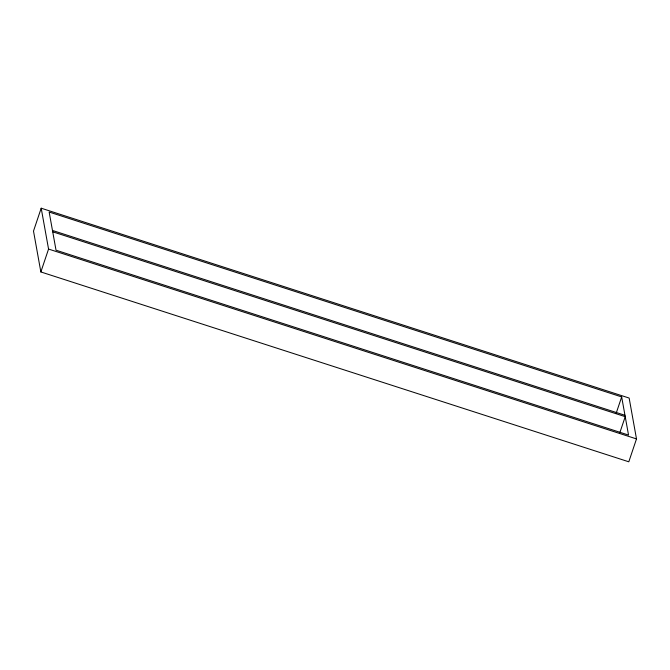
<?xml version="1.0" encoding="UTF-8"?>
<svg xmlns="http://www.w3.org/2000/svg" width="670" height="670" viewBox="0 0 670 670"><rect width="100%" height="100%" fill="white"/><g stroke="black" fill="none" stroke-linecap="round" stroke-linejoin="round"><path stroke-width="1" d="M41.197 208.203L33.5 231.083L40.853 271.945L628.803 461.798L636.5 438.917L629.147 398.055L41.197 208.203L48.558 249.064L40.853 271.945M616.216 413.13L621.668 396.925L49.161 212.055L56.029 250.195L628.535 435.065L621.668 396.925M619.775 432.879L625.227 416.673L52.721 231.812M52.478 230.447L624.984 415.308M48.558 249.064L636.5 438.917"/></g></svg>
